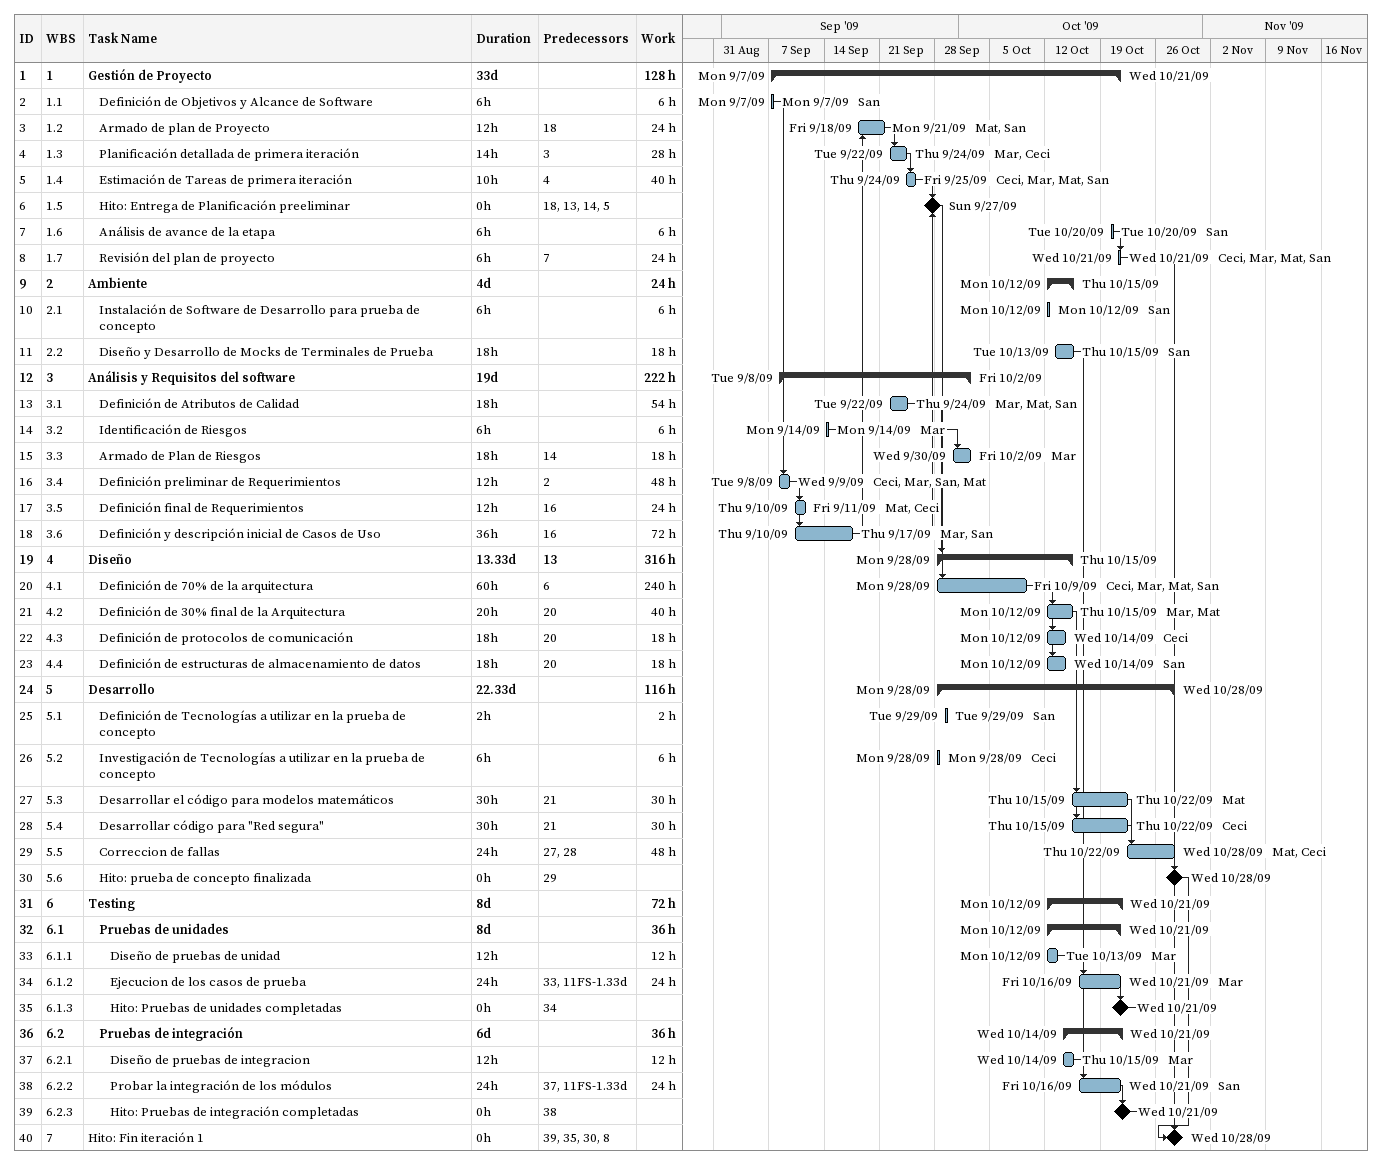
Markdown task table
| ID | WBS | Task | Duration | Start | Finish | Predecessors | Resources | Work (h) |
|---|---|---|---|---|---|---|---|---|
| 1 | 1 | **Gestión de Proyecto** | 33d | 2009-09-07 | 2009-10-21 |  |  | 128 |
| 2 | 1.1 | Definición de Objetivos y Alcance de Software | 6h | 2009-09-07 | 2009-09-07 |  | San | 6 |
| 3 | 1.2 | Armado de plan de Proyecto | 12h | 2009-09-18 | 2009-09-21 | 18 | Mat, San | 24 |
| 4 | 1.3 | Planificación detallada de primera iteración | 14h | 2009-09-22 | 2009-09-24 | 3 | Mar, Ceci | 28 |
| 5 | 1.4 | Estimación de Tareas de primera iteración | 10h | 2009-09-24 | 2009-09-25 | 4 | Ceci, Mar, Mat, San | 40 |
| 6 | 1.5 | Hito: Entrega de Planificación preeliminar | 0h | 2009-09-27 | 2009-09-27 | 18, 13, 14, 5 |  |  |
| 7 | 1.6 | Análisis de avance de la etapa | 6h | 2009-10-20 | 2009-10-20 |  | San | 6 |
| 8 | 1.7 | Revisión del plan de proyecto | 6h | 2009-10-21 | 2009-10-21 | 7 | Ceci, Mar, Mat, San | 24 |
| 9 | 2 | **Ambiente** | 4d | 2009-10-12 | 2009-10-15 |  |  | 24 |
| 10 | 2.1 | Instalación de Software de Desarrollo para prueba de concepto | 6h | 2009-10-12 | 2009-10-12 |  | San | 6 |
| 11 | 2.2 | Diseño y Desarrollo de Mocks de Terminales de Prueba | 18h | 2009-10-13 | 2009-10-15 |  | San | 18 |
| 12 | 3 | **Análisis y Requisitos del software** | 19d | 2009-09-08 | 2009-10-02 |  |  | 222 |
| 13 | 3.1 | Definición de Atributos de Calidad | 18h | 2009-09-22 | 2009-09-24 |  | Mar, Mat, San | 54 |
| 14 | 3.2 | Identificación de Riesgos | 6h | 2009-09-14 | 2009-09-14 |  | Mar | 6 |
| 15 | 3.3 | Armado de Plan de Riesgos | 18h | 2009-09-30 | 2009-10-02 | 14 | Mar | 18 |
| 16 | 3.4 | Definición preliminar de Requerimientos | 12h | 2009-09-08 | 2009-09-09 | 2 | Ceci, Mar, San, Mat | 48 |
| 17 | 3.5 | Definición final de Requerimientos | 12h | 2009-09-10 | 2009-09-11 | 16 | Mat, Ceci | 24 |
| 18 | 3.6 | Definición y descripción inicial de Casos de Uso | 36h | 2009-09-10 | 2009-09-17 | 16 | Mar, San | 72 |
| 19 | 4 | **Diseño** | 13.33d | 2009-09-28 | 2009-10-15 | 13 |  | 316 |
| 20 | 4.1 | Definición de 70% de la arquitectura | 60h | 2009-09-28 | 2009-10-09 | 6 | Ceci, Mar, Mat, San | 240 |
| 21 | 4.2 | Definición de 30% final de la Arquitectura | 20h | 2009-10-12 | 2009-10-15 | 20 | Mar, Mat | 40 |
| 22 | 4.3 | Definición de protocolos de comunicación | 18h | 2009-10-12 | 2009-10-14 | 20 | Ceci | 18 |
| 23 | 4.4 | Definición de estructuras de almacenamiento de datos | 18h | 2009-10-12 | 2009-10-14 | 20 | San | 18 |
| 24 | 5 | **Desarrollo** | 22.33d | 2009-09-28 | 2009-10-28 |  |  | 116 |
| 25 | 5.1 | Definición de Tecnologías a utilizar en la prueba de concepto | 2h | 2009-09-29 | 2009-09-29 |  | San | 2 |
| 26 | 5.2 | Investigación de Tecnologías a utilizar en la prueba de concepto | 6h | 2009-09-28 | 2009-09-28 |  | Ceci | 6 |
| 27 | 5.3 | Desarrollar el código para modelos matemáticos | 30h | 2009-10-15 | 2009-10-22 | 21 | Mat | 30 |
| 28 | 5.4 | Desarrollar código para "Red segura" | 30h | 2009-10-15 | 2009-10-22 | 21 | Ceci | 30 |
| 29 | 5.5 | Correccion de fallas | 24h | 2009-10-22 | 2009-10-28 | 27, 28 | Mat, Ceci | 48 |
| 30 | 5.6 | Hito: prueba de concepto finalizada | 0h | 2009-10-28 | 2009-10-28 | 29 |  |  |
| 31 | 6 | **Testing** | 8d | 2009-10-12 | 2009-10-21 |  |  | 72 |
| 32 | 6.1 | **Pruebas de unidades** | 8d | 2009-10-12 | 2009-10-21 |  |  | 36 |
| 33 | 6.1.1 | Diseño de pruebas de unidad | 12h | 2009-10-12 | 2009-10-13 |  | Mar | 12 |
| 34 | 6.1.2 | Ejecucion de los casos de prueba | 24h | 2009-10-16 | 2009-10-21 | 33, 11FS-1.33d | Mar | 24 |
| 35 | 6.1.3 | Hito: Pruebas de unidades completadas | 0h | 2009-10-21 | 2009-10-21 | 34 |  |  |
| 36 | 6.2 | **Pruebas de integración** | 6d | 2009-10-14 | 2009-10-21 |  |  | 36 |
| 37 | 6.2.1 | Diseño de pruebas de integracion | 12h | 2009-10-14 | 2009-10-15 |  | Mar | 12 |
| 38 | 6.2.2 | Probar la integración de los módulos | 24h | 2009-10-16 | 2009-10-21 | 37, 11FS-1.33d | San | 24 |
| 39 | 6.2.3 | Hito: Pruebas de integración completadas | 0h | 2009-10-21 | 2009-10-21 | 38 |  |  |
| 40 | 7 | Hito: Fin iteración 1 | 0h | 2009-10-28 | 2009-10-28 | 39, 35, 30, 8 |  |  |
